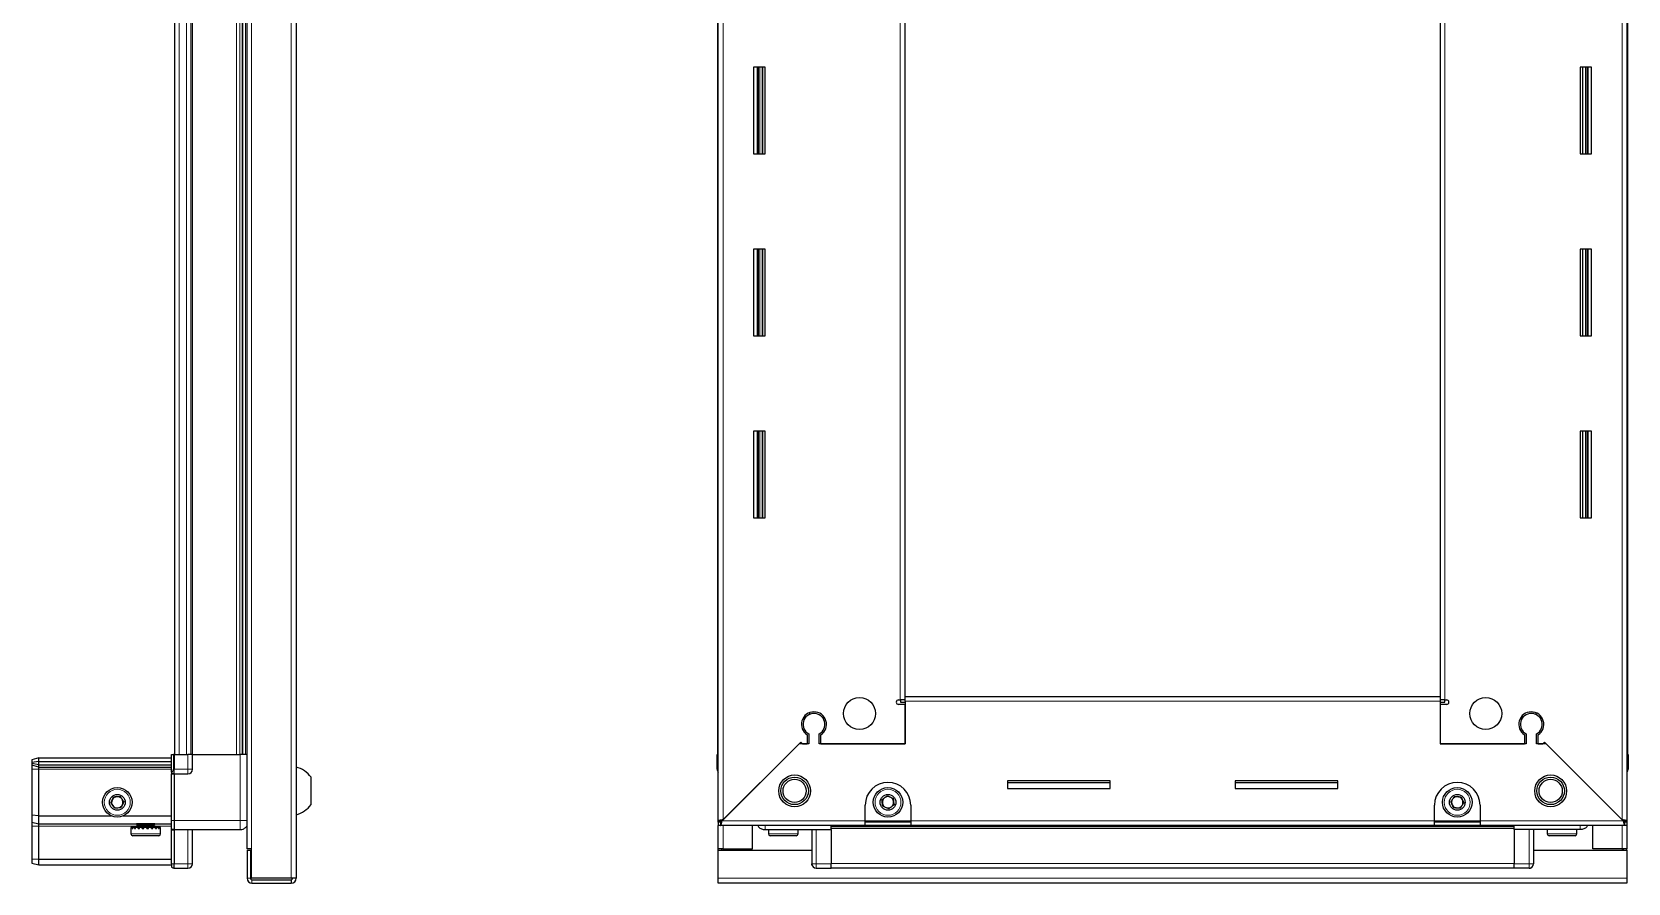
# Model space of a CAD drawing. Header units: millimetres. Extents: x 964 to 2559, y -309 to 1407.
# Drawn here: x 1782 to 2483, y 194 to 568 of the extents above; entities that cross this region are included whole.
import ezdxf

# ---------------------------------------------------------------- set-up
doc = ezdxf.new("R2010")
doc.units = ezdxf.units.MM

msp = doc.modelspace()

# ---------------------------------------------------------------- linework, layer by layer
at = {"color": 8, "linetype": 'Continuous', "lineweight": 18}
for p, q in [((1896.38, 1190.97), (1896.38, 196.17)), ((1878.98, 1178.07), (1878.98, 209.07)), ((2086.01, 1165.22), (2086.01, 221.92)), ((2480.81, 221.92), (2480.81, 1165.22)), ((1847.13, 1136.57), (1847.13, 250.57)), ((1850.33, 1136.57), (1850.33, 250.57)), ((1852.98, 1136.57), (1852.98, 250.57)), ((1872.39, 250.57), (1872.39, 1136.57)), ((1873.8, 1136.57), (1873.8, 250.57)), ((1876.25, 250.57), (1876.25, 1136.57)), ((2163.81, 274.57), (2163.81, 1112.57)), ((2403.01, 1112.57), (2403.01, 274.57)), ((2100.91, 552.57), (2100.91, 514.57)), ((2102.15, 552.57), (2102.15, 514.57)), ((2464.68, 514.57), (2464.68, 552.57)), ((2465.91, 514.57), (2465.91, 552.57)), ((2100.91, 472.57), (2100.91, 434.57)), ((2102.15, 472.57), (2102.15, 434.57)), ((2464.68, 434.57), (2464.68, 472.57)), ((2465.91, 434.57), (2465.91, 472.57)), ((2100.91, 392.57), (2100.91, 354.57)), ((2102.15, 392.57), (2102.15, 354.57)), ((2464.68, 354.57), (2464.68, 392.57)), ((2465.91, 354.57), (2465.91, 392.57)), ((2400.91, 273.97), (2165.91, 273.97)), ((1844.98, 250.57), (1844.65, 250.57)), ((1850.98, 250.57), (1850.98, 244.07)), ((1873.98, 250.57), (1873.98, 221.57)), ((1785.48, 244.07), (1782.48, 244.07)), ((1785.48, 244.07), (1843.78, 244.07)), ((1844.98, 241.87), (1843.78, 241.87)), ((1844.98, 244.07), (1844.65, 244.07)), ((1844.98, 244.07), (1850.98, 244.07)), ((1852.98, 244.07), (1850.98, 244.07)), ((1850.98, 244.07), (1850.98, 242.07)), ((2083.91, 244.07), (2083.41, 244.07)), ((2482.91, 244.07), (2483.41, 244.07)), ((1782.48, 219.07), (1785.48, 219.07)), ((1785.48, 219.07), (1828.48, 219.07)), ((1836.48, 219.07), (1843.78, 219.07)), ((1844.98, 221.57), (1843.78, 221.57)), ((1844.98, 217.37), (1843.78, 217.37)), ((1844.98, 221.57), (1873.98, 221.57)), ((1850.98, 217.57), (1850.98, 202.57)), ((2085.51, 221.42), (2148.41, 221.42)), ((2086.01, 209.07), (2086.01, 219.32)), ((2126.91, 202.57), (2126.91, 217.57)), ((2133.41, 219.31), (2433.41, 219.31)), ((2133.41, 218.07), (2433.41, 218.07)), ((2168.41, 221.42), (2148.41, 221.42)), ((2168.41, 221.42), (2398.41, 221.42)), ((2418.41, 221.42), (2398.41, 221.42)), ((2418.41, 221.42), (2481.31, 221.42)), ((2439.91, 202.57), (2439.91, 217.57)), ((2480.81, 219.32), (2480.81, 209.07)), ((1838.98, 215.67), (1825.98, 215.67)), ((2110.22, 215.67), (2105.91, 215.67)), ((2118.91, 215.67), (2110.22, 215.67)), ((2455.89, 215.67), (2447.91, 215.67)), ((2460.91, 215.67), (2455.89, 215.67)), ((2086.01, 208.57), (2086.01, 209.07)), ((2480.81, 209.07), (2480.81, 208.57)), ((1844.98, 202.57), (1843.78, 202.57)), ((1844.98, 202.57), (1850.98, 202.57)), ((1850.98, 202.57), (1852.98, 202.57)), ((1850.98, 202.57), (1850.98, 200.57)), ((2124.91, 202.57), (2126.91, 202.57)), ((2126.91, 200.57), (2126.91, 202.57)), ((2133.41, 202.57), (2126.91, 202.57)), ((2133.41, 202.72), (2433.41, 202.72)), ((2433.41, 202.57), (2439.91, 202.57)), ((2441.91, 202.57), (2439.91, 202.57)), ((2439.91, 200.57), (2439.91, 202.57)), ((1878.48, 196.17), (1876.98, 196.17)), ((1879.08, 195.57), (1879.08, 194.07)), ((2482.91, 196.17), (2083.91, 196.17))]:
    msp.add_line(p, q, dxfattribs=at)
at = {"color": 7, "linetype": 'Continuous', "lineweight": 25}
for p, q in [((1898.48, 1190.97), (1898.48, 196.17)), ((1876.88, 1178.07), (1876.88, 209.07)), ((2083.91, 221.32), (2083.91, 1165.82)), ((2482.91, 1165.82), (2482.91, 221.32)), ((1845.13, 1136.57), (1845.13, 250.57)), ((1852.33, 1136.57), (1852.33, 250.57)), ((1875.01, 250.57), (1875.01, 1136.57)), ((1875.04, 250.57), (1875.04, 1136.57)), ((1876.83, 1136.57), (1876.83, 250.57)), ((2083.56, 1136.57), (2083.56, 250.57)), ((2483.26, 250.57), (2483.26, 1136.57)), ((2165.91, 276.07), (2165.91, 1111.07)), ((2400.91, 1111.07), (2400.91, 276.07)), ((2104.41, 552.57), (2099.41, 552.57)), ((2099.41, 552.57), (2099.41, 514.57)), ((2101.56, 514.57), (2101.56, 552.57)), ((2103.35, 514.57), (2103.35, 552.57)), ((2103.39, 514.57), (2103.39, 552.57)), ((2104.41, 514.57), (2104.41, 552.57)), ((2462.41, 552.57), (2462.41, 514.57)), ((2467.41, 552.57), (2462.41, 552.57)), ((2463.44, 552.57), (2463.44, 514.57)), ((2463.47, 552.57), (2463.47, 514.57)), ((2465.26, 552.57), (2465.26, 514.57)), ((2467.41, 514.57), (2467.41, 552.57)), ((2099.41, 514.57), (2104.41, 514.57)), ((2462.41, 514.57), (2467.41, 514.57)), ((2104.41, 472.57), (2099.41, 472.57)), ((2099.41, 472.57), (2099.41, 434.57)), ((2101.56, 434.57), (2101.56, 472.57)), ((2103.35, 434.57), (2103.35, 472.57)), ((2103.39, 434.57), (2103.39, 472.57)), ((2104.41, 434.57), (2104.41, 472.57)), ((2462.41, 472.57), (2462.41, 434.57)), ((2467.41, 472.57), (2462.41, 472.57)), ((2463.44, 472.57), (2463.44, 434.57)), ((2463.47, 472.57), (2463.47, 434.57)), ((2465.26, 472.57), (2465.26, 434.57)), ((2467.41, 434.57), (2467.41, 472.57)), ((2099.41, 434.57), (2104.41, 434.57)), ((2462.41, 434.57), (2467.41, 434.57)), ((2104.41, 392.57), (2099.41, 392.57)), ((2099.41, 392.57), (2099.41, 354.57)), ((2101.56, 354.57), (2101.56, 392.57)), ((2103.35, 354.57), (2103.35, 392.57)), ((2103.39, 354.57), (2103.39, 392.57)), ((2104.41, 354.57), (2104.41, 392.57)), ((2462.41, 392.57), (2462.41, 354.57)), ((2467.41, 392.57), (2462.41, 392.57)), ((2463.44, 392.57), (2463.44, 354.57)), ((2463.47, 392.57), (2463.47, 354.57)), ((2465.26, 392.57), (2465.26, 354.57)), ((2467.41, 354.57), (2467.41, 392.57)), ((2099.41, 354.57), (2104.41, 354.57)), ((2462.41, 354.57), (2467.41, 354.57)), ((2163.06, 274.57), (2163.81, 274.57)), ((2165.91, 274.57), (2163.81, 274.57)), ((2163.91, 274.57), (2163.91, 273.57)), ((2163.91, 273.57), (2165.91, 273.57)), ((2165.91, 273.97), (2165.91, 276.07)), ((2165.91, 276.07), (2400.91, 276.07)), ((2165.91, 273.97), (2165.91, 255.32)), ((2400.91, 276.07), (2400.91, 273.97)), ((2403.01, 274.57), (2400.91, 274.57)), ((2400.91, 273.97), (2400.91, 255.32)), ((2400.91, 273.57), (2402.91, 273.57)), ((2402.91, 273.57), (2402.91, 274.57)), ((2403.01, 274.57), (2403.76, 274.57)), ((2123.91, 268.94), (2123.91, 268.18)), ((2165.91, 272.57), (2163.06, 272.57)), ((2165.91, 255.32), (2165.91, 272.57)), ((2400.91, 272.57), (2400.91, 255.32)), ((2403.76, 272.57), (2400.91, 272.57)), ((2442.91, 268.94), (2442.91, 268.18)), ((2123.61, 259.61), (2123.61, 255.32)), ((2128.21, 255.32), (2128.21, 259.61)), ((2438.61, 259.61), (2438.61, 255.32)), ((2443.21, 255.32), (2443.21, 259.61)), ((2119.41, 255.32), (2085.51, 221.42)), ((2086.01, 221.92), (2120.11, 256.02)), ((2123.61, 255.32), (2119.41, 255.32)), ((2120.11, 256.02), (2120.81, 255.32)), ((2120.81, 255.32), (2122.91, 255.32)), ((2122.91, 259.21), (2122.91, 255.32)), ((2165.91, 255.32), (2128.21, 255.32)), ((2128.91, 255.32), (2128.91, 259.21)), ((2128.91, 255.32), (2165.91, 255.32)), ((2438.61, 255.32), (2400.91, 255.32)), ((2400.91, 255.32), (2437.91, 255.32)), ((2437.91, 259.21), (2437.91, 255.32)), ((2447.41, 255.32), (2443.21, 255.32)), ((2443.91, 255.32), (2443.91, 259.21)), ((2443.91, 255.32), (2446.01, 255.32)), ((2446.01, 255.32), (2446.71, 256.02)), ((2446.71, 256.02), (2480.81, 221.92)), ((2481.31, 221.42), (2447.41, 255.32)), ((1785.48, 249.07), (1782.48, 248.27)), ((1782.48, 248.27), (1782.48, 247.12)), ((1785.48, 247.57), (1782.48, 247.12)), ((1782.48, 247.12), (1782.48, 246.62)), ((1785.48, 246.07), (1782.48, 246.62)), ((1782.48, 246.62), (1782.48, 245.87)), ((1785.48, 245.07), (1782.48, 245.87)), ((1782.48, 245.87), (1782.48, 244.07)), ((1785.48, 247.57), (1785.48, 249.07)), ((1785.48, 249.07), (1843.78, 249.07)), ((1785.48, 247.57), (1843.78, 247.57)), ((1785.48, 246.07), (1785.48, 247.57)), ((1785.48, 246.07), (1843.78, 246.07)), ((1785.48, 245.07), (1785.48, 246.07)), ((1843.78, 242.75), (1843.78, 250.57)), ((1843.78, 250.57), (1844.65, 250.57)), ((1844.65, 250.57), (1844.65, 250.57)), ((1844.65, 250.57), (1844.65, 244.07)), ((1844.98, 250.57), (1844.65, 250.57)), ((1844.98, 250.57), (1844.98, 244.07)), ((1844.98, 250.57), (1844.98, 250.57)), ((1844.98, 250.57), (1844.98, 244.07)), ((1844.98, 250.57), (1850.98, 250.57)), ((1852.98, 250.57), (1850.98, 250.57)), ((1852.98, 244.07), (1852.98, 250.57)), ((1852.98, 250.57), (1873.98, 250.57)), ((2083.41, 244.07), (2083.41, 250.57)), ((2083.41, 250.57), (2083.41, 250.57)), ((2083.41, 250.57), (2083.41, 250.57)), ((2083.41, 250.57), (2083.41, 244.07)), ((2083.91, 250.57), (2083.41, 250.57)), ((2482.91, 250.57), (2483.41, 250.57)), ((2483.41, 250.57), (2483.41, 250.57)), ((2483.41, 244.07), (2483.41, 250.57)), ((2483.41, 250.57), (2483.41, 244.07)), ((1782.48, 244.07), (1782.48, 223.9)), ((1785.48, 245.07), (1843.78, 245.07)), ((1785.48, 244.07), (1785.48, 245.07)), ((1785.48, 223.57), (1785.48, 244.07)), ((1843.78, 242.75), (1843.78, 242.07)), ((1844.98, 242.07), (1843.78, 242.07)), ((1843.78, 241.87), (1843.78, 242.07)), ((1843.78, 221.57), (1843.78, 241.87)), ((1844.98, 242.07), (1844.98, 244.07)), ((1844.98, 242.07), (1844.98, 241.87)), ((1844.98, 242.07), (1850.98, 242.07)), ((1844.98, 241.87), (1844.98, 221.57)), ((1905.08, 228.57), (1905.08, 240.57)), ((2083.91, 242.75), (2083.91, 242.75)), ((2255.91, 239.07), (2210.91, 239.07)), ((2210.91, 239.07), (2210.91, 235.57)), ((2210.91, 238.32), (2255.91, 238.32)), ((2255.91, 235.57), (2255.91, 239.07)), ((2355.91, 239.07), (2310.91, 239.07)), ((2310.91, 239.07), (2310.91, 235.57)), ((2310.91, 238.32), (2355.91, 238.32)), ((2355.91, 235.57), (2355.91, 239.07)), ((2210.91, 235.57), (2255.91, 235.57)), ((2310.91, 235.57), (2355.91, 235.57)), ((2148.41, 221.42), (2148.41, 228.32)), ((2168.41, 228.32), (2168.41, 221.42)), ((2398.41, 221.42), (2398.41, 228.32)), ((2418.41, 228.32), (2418.41, 221.42)), ((1785.48, 223.57), (1782.48, 223.9)), ((1782.48, 223.9), (1782.48, 220.87)), ((1782.48, 220.87), (1785.48, 220.07)), ((1782.48, 220.87), (1782.48, 219.07)), ((1782.48, 219.07), (1782.48, 204.73)), ((1785.48, 223.57), (1817.48, 223.57)), ((1785.48, 220.07), (1785.48, 223.57)), ((1785.48, 220.07), (1843.78, 220.07)), ((1785.48, 219.07), (1785.48, 220.07)), ((1785.48, 204.57), (1785.48, 219.07)), ((1822.48, 223.57), (1843.78, 223.57)), ((1825.98, 218.57), (1825.98, 215.67)), ((1826, 218.57), (1825.98, 218.57)), ((1826, 218.07), (1826, 218.57)), ((1826.1, 218.57), (1826, 218.57)), ((1826, 218.07), (1826.1, 218.07)), ((1826.1, 218.07), (1826.1, 218.57)), ((1826.47, 218.57), (1826.1, 218.57)), ((1826.47, 218.07), (1826.47, 218.57)), ((1826.79, 218.57), (1826.47, 218.57)), ((1826.47, 218.07), (1826.79, 218.07)), ((1826.79, 218.07), (1826.79, 218.57)), ((1827.53, 218.57), (1826.79, 218.57)), ((1827.53, 218.07), (1827.53, 218.57)), ((1828.04, 218.57), (1827.53, 218.57)), ((1827.53, 218.07), (1828.04, 218.07)), ((1828.04, 218.07), (1828.04, 218.57)), ((1829.07, 218.57), (1828.04, 218.57)), ((1828.08, 218.67), (1828.08, 218.57)), ((1836.88, 218.67), (1828.08, 218.67)), ((1828.48, 220.07), (1828.48, 220.04)), ((1828.48, 220.04), (1829.17, 219.55)), ((1836.48, 220.04), (1828.48, 220.04)), ((1829.17, 219.55), (1828.48, 219.07)), ((1836.48, 219.07), (1828.48, 219.07)), ((1829.07, 218.07), (1829.07, 218.57)), ((1829.72, 218.57), (1829.07, 218.57)), ((1829.07, 218.07), (1829.72, 218.07)), ((1835.79, 219.55), (1829.17, 219.55)), ((1829.72, 218.07), (1829.72, 218.57)), ((1830.95, 218.57), (1829.72, 218.57)), ((1830.95, 218.07), (1830.95, 218.57)), ((1831.44, 218.57), (1830.95, 218.57)), ((1830.95, 218.07), (1831.68, 218.07)), ((1831.44, 218.07), (1831.44, 218.57)), ((1831.68, 218.07), (1831.68, 218.57)), ((1832.98, 218.57), (1831.68, 218.57)), ((1832.98, 218.07), (1832.98, 218.57)), ((1832.98, 218.07), (1833.71, 218.07)), ((1833.31, 218.07), (1833.31, 218.57)), ((1833.71, 218.57), (1833.31, 218.57)), ((1833.71, 218.07), (1833.71, 218.57)), ((1834.95, 218.57), (1833.71, 218.57)), ((1834.95, 218.07), (1834.95, 218.57)), ((1835.62, 218.57), (1834.95, 218.57)), ((1834.95, 218.07), (1835.62, 218.07)), ((1835.62, 218.07), (1835.62, 218.57)), ((1836.69, 218.57), (1835.62, 218.57)), ((1835.79, 219.55), (1836.48, 220.04)), ((1836.48, 219.07), (1835.79, 219.55)), ((1836.48, 220.04), (1836.48, 220.07)), ((1836.69, 218.07), (1836.69, 218.57)), ((1837.23, 218.57), (1836.69, 218.57)), ((1836.69, 218.07), (1837.23, 218.07)), ((1836.88, 218.57), (1836.88, 218.67)), ((1837.23, 218.07), (1837.23, 218.57)), ((1838.02, 218.57), (1837.23, 218.57)), ((1838.02, 218.07), (1838.02, 218.57)), ((1838.37, 218.57), (1838.02, 218.57)), ((1838.02, 218.07), (1838.37, 218.07)), ((1838.37, 218.07), (1838.37, 218.57)), ((1838.8, 218.57), (1838.37, 218.57)), ((1838.8, 218.07), (1838.8, 218.57)), ((1838.93, 218.57), (1838.8, 218.57)), ((1838.8, 218.07), (1838.93, 218.07)), ((1838.93, 218.07), (1838.93, 218.57)), ((1838.98, 218.57), (1838.93, 218.57)), ((1838.98, 215.67), (1838.98, 218.57)), ((1843.78, 217.57), (1843.78, 221.57)), ((1844.98, 217.57), (1843.78, 217.57)), ((1843.78, 217.37), (1843.78, 217.57)), ((1843.78, 202.57), (1843.78, 217.37)), ((1844.98, 221.57), (1844.98, 217.57)), ((1844.98, 217.57), (1844.98, 217.37)), ((1844.98, 217.57), (1873.98, 217.57)), ((1844.98, 217.37), (1844.98, 202.57)), ((1844.98, 217.37), (1844.98, 202.57)), ((1852.98, 202.57), (1852.98, 217.57)), ((2083.91, 220.82), (2083.91, 221.32)), ((2085.41, 221.32), (2083.91, 221.32)), ((2083.91, 220.82), (2083.91, 219.32)), ((2084.91, 220.82), (2083.91, 220.82)), ((2083.91, 209.07), (2083.91, 219.32)), ((2084.91, 219.32), (2083.91, 219.32)), ((2084.91, 220.82), (2084.91, 219.32)), ((2148.41, 219.32), (2084.91, 219.32)), ((2098.91, 209.07), (2098.91, 219.32)), ((2104.41, 217.57), (2133.41, 217.57)), ((2105.91, 217.57), (2105.91, 215.67)), ((2118.91, 215.67), (2118.91, 217.57)), ((2124.91, 217.57), (2124.91, 202.57)), ((2433.41, 218.72), (2133.41, 218.72)), ((2133.41, 217.57), (2133.41, 218.07)), ((2133.41, 217.57), (2133.41, 202.57)), ((2148.41, 219.32), (2148.41, 221.42)), ((2168.41, 220.82), (2148.41, 220.82)), ((2168.41, 219.32), (2148.41, 219.32)), ((2168.41, 221.42), (2168.41, 219.32)), ((2398.41, 219.32), (2168.41, 219.32)), ((2398.41, 219.32), (2398.41, 221.42)), ((2418.41, 220.82), (2398.41, 220.82)), ((2418.41, 219.32), (2398.41, 219.32)), ((2418.41, 221.42), (2418.41, 219.32)), ((2481.91, 219.32), (2418.41, 219.32)), ((2433.41, 217.57), (2433.41, 218.07)), ((2462.41, 217.57), (2433.41, 217.57)), ((2433.41, 217.57), (2433.41, 202.57)), ((2441.91, 217.57), (2441.91, 202.57)), ((2447.91, 217.57), (2447.91, 215.67)), ((2460.91, 215.67), (2460.91, 217.57)), ((2467.91, 209.07), (2467.91, 219.32)), ((2481.41, 221.32), (2482.91, 221.32)), ((2481.91, 220.82), (2481.91, 219.32)), ((2482.91, 220.82), (2481.91, 220.82)), ((2482.91, 219.32), (2481.91, 219.32)), ((2482.91, 221.32), (2482.91, 220.82)), ((2482.91, 220.82), (2482.91, 219.32)), ((2482.91, 219.32), (2482.91, 209.07)), ((1838.18, 214.87), (1826.78, 214.87)), ((2110.49, 214.87), (2106.71, 214.87)), ((2118.11, 214.87), (2110.49, 214.87)), ((2455.71, 214.87), (2448.71, 214.87)), ((2460.11, 214.87), (2455.71, 214.87)), ((1782.48, 204.73), (1785.48, 204.57)), ((1782.48, 204.73), (1782.48, 202.87)), ((1785.48, 204.57), (1843.78, 204.57)), ((1785.48, 202.07), (1785.48, 204.57)), ((1878.98, 209.07), (1876.88, 209.07)), ((1876.98, 208.57), (1878.48, 208.57)), ((1876.98, 208.57), (1876.98, 196.17)), ((1878.48, 208.57), (1878.48, 196.17)), ((1878.98, 196.17), (1878.98, 209.07)), ((2086.01, 209.07), (2083.91, 209.07)), ((2083.91, 208.57), (2083.91, 209.07)), ((2083.91, 208.57), (2124.91, 208.57)), ((2083.91, 196.17), (2083.91, 208.57)), ((2085.41, 208.57), (2085.41, 209.07)), ((2086.01, 209.07), (2098.91, 209.07)), ((2441.91, 208.57), (2482.91, 208.57)), ((2480.81, 209.07), (2467.91, 209.07)), ((2482.91, 209.07), (2480.81, 209.07)), ((2481.41, 208.57), (2481.41, 209.07)), ((2482.91, 208.57), (2482.91, 209.07)), ((2482.91, 208.57), (2482.91, 196.17)), ((1782.48, 202.87), (1785.48, 202.07)), ((1785.48, 202.07), (1843.78, 202.07)), ((1843.78, 202.57), (1843.78, 201.07)), ((1843.78, 201.07), (1844.65, 200.57)), ((1844.98, 200.57), (1844.65, 200.57)), ((1844.98, 200.57), (1844.98, 202.57)), ((1844.98, 200.57), (1850.98, 200.57)), ((2124.91, 202.57), (2124.91, 202.57)), ((2126.91, 200.57), (2133.41, 200.57)), ((2126.91, 200.57), (2133.41, 200.57)), ((2133.41, 200.57), (2133.41, 202.57)), ((2133.41, 200.72), (2433.41, 200.72)), ((2133.41, 200.57), (2133.41, 200.57)), ((2433.41, 200.57), (2433.41, 202.57)), ((2439.91, 200.57), (2433.41, 200.57)), ((2433.41, 200.57), (2433.41, 200.57)), ((2433.41, 200.57), (2433.41, 200.57)), ((2439.91, 200.57), (2433.41, 200.57)), ((2441.23, 201.07), (2441.24, 201.07)), ((1896.38, 196.17), (1878.98, 196.17)), ((1879.08, 195.57), (1896.38, 195.57)), ((1879.08, 194.07), (1896.38, 194.07)), ((1898.48, 196.17), (1896.38, 196.17)), ((1896.38, 195.57), (1896.38, 194.07)), ((2083.91, 194.07), (2083.91, 196.17)), ((2482.91, 194.07), (2083.91, 194.07)), ((2482.91, 196.17), (2482.91, 194.07))]:
    msp.add_line(p, q, dxfattribs=at)
at = {"color": 7, "linetype": 'Continuous', "lineweight": 25, "flags": 128}
msp.add_lwpolyline([(2125.06, 201.82), (2124.95, 202.18), (2124.91, 202.57)], dxfattribs=at)
at = {"color": 7, "linetype": 'Continuous', "lineweight": 25}
for centre, radius in [((2145.91, 268.57), 7), ((2420.91, 268.57), 7), ((2117.41, 234.57), 7), ((2117.41, 234.57), 6.03), ((2117.41, 234.57), 5.1), ((2449.41, 234.57), 7), ((2449.41, 234.57), 6.03), ((2449.41, 234.57), 5.1), ((1819.98, 229.57), 6.5), ((1819.98, 229.57), 3.46), ((2158.41, 229.57), 6.5), ((2158.41, 229.57), 3.46), ((2408.41, 229.57), 6.5), ((2408.41, 229.57), 3.46)]:
    msp.add_circle(centre, radius, dxfattribs=at)
at = {"color": 8, "linetype": 'Continuous', "lineweight": 18}
for centre in [(1819.98, 229.57), (2158.41, 229.57), (2408.41, 229.57)]:
    msp.add_circle(centre, 5.7, dxfattribs=at)
at = {"color": 7, "linetype": 'Continuous', "lineweight": 25}
for centre, radius, start, end in [((2163.06, 273.57), 1, 90, 270), ((2403.76, 273.57), 1, 270, 90), ((2125.91, 263.82), 5.5, 303.05573, 236.94427), ((2125.91, 263.82), 4.8, 298.63099, 241.36901), ((2440.91, 263.82), 5.5, 303.05573, 236.94427), ((2440.91, 263.82), 4.8, 298.63099, 241.36901), ((1850.98, 244.07), 2, 270, 0), ((1895.46, 233.55), 11.91, 36.1266, 75.29965), ((2085.41, 244.07), 2, 180, 199.56674), ((2085.41, 244.07), 2, 180, 221.39416), ((2085.41, 244.07), 2, 213.78451, 221.40962), ((2158.41, 228.32), 10, 90, 180), ((2158.41, 228.32), 10, 0, 90), ((2408.41, 228.32), 10, 90, 180), ((2408.41, 228.32), 10, 0, 90), ((2481.41, 244.07), 2, 318.59038, 0), ((1819.98, 229.57), 2.5, 95.91157, 155.91157), ((1819.98, 229.57), 2.5, 35.91157, 95.91157), ((2158.41, 229.57), 2.5, 127.47401, 187.47401), ((2158.41, 229.57), 2.5, 67.47401, 127.47401), ((2158.41, 229.57), 2.5, 7.47401, 67.47401), ((2408.41, 229.57), 2.5, 87.04236, 147.04236), ((2408.41, 229.57), 2.5, 27.04236, 87.04236), ((1819.98, 229.57), 2.5, 155.91157, 215.91157), ((1819.98, 229.57), 2.5, 215.91157, 275.91157), ((1819.98, 229.57), 2.5, 275.91157, 335.91157), ((1819.98, 229.57), 2.5, 335.91157, 35.91157), ((1895.46, 235.6), 11.91, 284.70035, 323.8734), ((2158.41, 229.57), 2.5, 187.47401, 247.47401), ((2158.41, 229.57), 2.5, 247.47401, 307.47401), ((2158.41, 229.57), 2.5, 307.47401, 7.47401), ((2408.41, 229.57), 2.5, 147.04236, 207.04236), ((2408.41, 229.57), 2.5, 207.04236, 267.04236), ((2408.41, 229.57), 2.5, 267.04236, 327.04236), ((2408.41, 229.57), 2.5, 327.04236, 27.04236), ((1828.08, 219.07), 0.4, 270, 360), ((1836.88, 219.07), 0.4, 180, 270), ((2124.71, 217.37), 0.2, 0, 90), ((2442.11, 217.37), 0.2, 90, 180), ((1826.78, 215.67), 0.8, 180, 270), ((1838.18, 215.67), 0.8, 270, 360), ((2106.71, 215.67), 0.8, 180, 270), ((2118.11, 215.67), 0.8, 270, 360), ((2448.71, 215.67), 0.8, 180, 270), ((2460.11, 215.67), 0.8, 270, 360), ((1850.98, 202.57), 2, 270, 0), ((2126.91, 202.57), 2, 180, 270), ((2439.91, 202.57), 2, 270, 0), ((2439.91, 202.57), 2, 270, 288.58003), ((2439.91, 202.57), 2, 303.94202, 311.40962), ((1879.08, 196.17), 2.1, 180, 270), ((1879.08, 196.17), 0.6, 180, 270), ((1896.38, 196.17), 2.1, 270, 0), ((1896.38, 196.17), 0.6, 270, 0)]:
    msp.add_arc(centre, radius, start, end, dxfattribs=at)
msp.add_ellipse((1841.19, 244.07), major_axis=(3.46, 0), ratio=0.57735, start_param=5.560451, end_param=6.283185, dxfattribs=at)
for points, knots in [([(1876.83, 250.57), (1876.8, 250.57), (1876.58, 250.57), (1875.86, 250.57), (1874.89, 250.57), (1874.24, 250.57), (1873.98, 250.57)], [0, 0, 0, 0, 0.071707, 0.420979, 0.770251, 1, 1, 1, 1]), ([(1817.11, 229.27), (1817.32, 229.74), (1817.72, 230.63), (1818.11, 231.5), (1818.29, 231.91)], [0, 0, 0, 0, 0.5346859, 1, 1, 1, 1]), ([(1818.29, 231.91), (1818.63, 231.94), (1819.45, 232.03), (1820.44, 232.13), (1821.04, 232.19), (1821.16, 232.21)], [0, 0, 0, 0, 0.362901, 0.866875, 1, 1, 1, 1]), ([(1821.16, 232.21), (1821.46, 231.79), (1822.03, 231.01), (1822.59, 230.23), (1822.85, 229.87)], [0, 0, 0, 0, 0.534686, 1, 1, 1, 1]), ([(2155.75, 230.68), (2155.85, 230.75), (2156.32, 231.12), (2157.11, 231.72), (2157.76, 232.22), (2158.04, 232.43)], [0, 0, 0, 0, 0.1331247, 0.6370994, 1, 1, 1, 1]), ([(2158.04, 232.43), (2158.51, 232.24), (2159.4, 231.87), (2160.29, 231.5), (2160.7, 231.33)], [0, 0, 0, 0, 0.534686, 1, 1, 1, 1]), ([(2160.7, 231.33), (2160.77, 230.82), (2160.9, 229.86), (2161.02, 228.91), (2161.08, 228.47)], [0, 0, 0, 0, 0.534686, 1, 1, 1, 1]), ([(2405.53, 229.72), (2405.81, 230.15), (2406.33, 230.96), (2406.86, 231.77), (2407.1, 232.14)], [0, 0, 0, 0, 0.534686, 1, 1, 1, 1]), ([(2407.1, 232.14), (2407.22, 232.14), (2407.82, 232.1), (2408.82, 232.05), (2409.64, 232.01), (2409.98, 231.99)], [0, 0, 0, 0, 0.133125, 0.637099, 1, 1, 1, 1]), ([(2409.98, 231.99), (2410.22, 231.53), (2410.66, 230.67), (2411.09, 229.82), (2411.3, 229.42)], [0, 0, 0, 0, 0.534686, 1, 1, 1, 1]), ([(1818.81, 226.94), (1818.5, 227.35), (1817.94, 228.13), (1817.37, 228.91), (1817.11, 229.27)], [0, 0, 0, 0, 0.534686, 1, 1, 1, 1]), ([(1821.68, 227.23), (1821.55, 227.22), (1820.96, 227.16), (1819.97, 227.06), (1819.15, 226.97), (1818.81, 226.94)], [0, 0, 0, 0, 0.133125, 0.637099, 1, 1, 1, 1]), ([(1822.85, 229.87), (1822.64, 229.4), (1822.25, 228.52), (1821.86, 227.64), (1821.68, 227.23)], [0, 0, 0, 0, 0.534686, 1, 1, 1, 1]), ([(2156.12, 227.81), (2156.05, 228.33), (2155.93, 229.28), (2155.8, 230.23), (2155.75, 230.68)], [0, 0, 0, 0, 0.5346859, 1, 1, 1, 1]), ([(2158.79, 226.71), (2158.31, 226.91), (2157.42, 227.28), (2156.53, 227.64), (2156.12, 227.81)], [0, 0, 0, 0, 0.534686, 1, 1, 1, 1]), ([(2161.08, 228.47), (2160.81, 228.26), (2160.15, 227.75), (2159.36, 227.15), (2158.89, 226.78), (2158.79, 226.71)], [0, 0, 0, 0, 0.362901, 0.866875, 1, 1, 1, 1]), ([(2406.84, 227.15), (2406.61, 227.61), (2406.17, 228.47), (2405.73, 229.32), (2405.53, 229.72)], [0, 0, 0, 0, 0.534686, 1, 1, 1, 1]), ([(2409.72, 227), (2409.38, 227.02), (2408.56, 227.06), (2407.56, 227.11), (2406.97, 227.14), (2406.84, 227.15)], [0, 0, 0, 0, 0.362901, 0.866875, 1, 1, 1, 1]), ([(2411.3, 229.42), (2411.01, 228.99), (2410.49, 228.18), (2409.97, 227.37), (2409.72, 227)], [0, 0, 0, 0, 0.5346859, 1, 1, 1, 1]), ([(1873.98, 217.57), (1874.42, 217.62), (1875.1, 217.69), (1875.91, 218.13), (1876.47, 218.56), (1876.75, 218.94), (1876.88, 219.12)], [0, 0, 0, 0, 0.384298, 0.591173, 0.802437, 1, 1, 1, 1]), ([(2086.01, 221.92), (2085.76, 221.88), (2085.27, 221.79), (2084.62, 221.65), (2084.16, 221.52), (2083.94, 221.41), (2083.92, 221.34), (2083.91, 221.32)], [0, 0, 0, 0, 0.230255, 0.448522, 0.666786, 0.88505, 1, 1, 1, 1]), ([(2084.91, 219.32), (2084.96, 219.35), (2085.05, 219.4), (2085.18, 219.79), (2085.31, 220.35), (2085.42, 220.93), (2085.49, 221.3), (2085.51, 221.42)], [0, 0, 0, 0, 0.230255, 0.448522, 0.666786, 0.88505, 1, 1, 1, 1]), ([(2101.2, 219.32), (2101.32, 219.12), (2101.7, 218.47), (2102.86, 217.76), (2103.89, 217.63), (2104.41, 217.57)], [0, 0, 0, 0, 0.18225, 0.591125, 1, 1, 1, 1]), ([(2133.41, 217.57), (2133.41, 217.61), (2133.41, 217.68), (2133.41, 218.3), (2133.41, 218.86), (2133.41, 219.24), (2133.41, 219.25)], [0, 0, 0, 0, 0.330267, 0.660534, 0.990802, 1, 1, 1, 1]), ([(2433.41, 217.57), (2433.41, 217.61), (2433.41, 217.68), (2433.41, 218.3), (2433.41, 218.86), (2433.41, 219.24), (2433.41, 219.25)], [0, 0, 0, 0, 0.3302672, 0.6605344, 0.9908016, 1, 1, 1, 1]), ([(2465.63, 219.32), (2465.51, 219.12), (2465.12, 218.47), (2463.97, 217.76), (2462.93, 217.63), (2462.41, 217.57)], [0, 0, 0, 0, 0.18225, 0.591125, 1, 1, 1, 1]), ([(2482.91, 221.32), (2482.89, 221.37), (2482.83, 221.46), (2482.44, 221.59), (2481.88, 221.72), (2481.3, 221.83), (2480.94, 221.9), (2480.81, 221.92)], [0, 0, 0, 0, 0.230255, 0.448522, 0.666786, 0.88505, 1, 1, 1, 1]), ([(2481.31, 221.42), (2481.36, 221.17), (2481.45, 220.67), (2481.58, 220.03), (2481.71, 219.57), (2481.82, 219.35), (2481.89, 219.33), (2481.91, 219.32)], [0, 0, 0, 0, 0.230255, 0.448522, 0.666786, 0.88505, 1, 1, 1, 1])]:
    msp.add_open_spline(points, degree=3, knots=knots, dxfattribs=at)
at = {"color": 8, "linetype": 'Continuous', "lineweight": 18}
for points, knots in [([(1873.98, 221.57), (1874.42, 221.57), (1875.1, 221.57), (1875.91, 221.57), (1876.47, 221.57), (1876.75, 221.57), (1876.88, 221.57)], [0, 0, 0, 0, 0.384298, 0.591173, 0.802437, 1, 1, 1, 1]), ([(2104.41, 217.57), (2104.41, 217.62), (2104.41, 217.69), (2104.41, 218.13), (2104.41, 218.58), (2104.41, 218.99), (2104.41, 219.27), (2104.41, 219.32)], [0, 0, 0, 0, 0.359753, 0.553414, 0.751185, 0.948956, 1, 1, 1, 1]), ([(2462.41, 217.57), (2462.41, 217.62), (2462.41, 217.69), (2462.41, 218.13), (2462.41, 218.58), (2462.41, 218.99), (2462.41, 219.27), (2462.41, 219.32)], [0, 0, 0, 0, 0.359753, 0.553414, 0.751185, 0.948956, 1, 1, 1, 1])]:
    msp.add_open_spline(points, degree=3, knots=knots, dxfattribs=at)
msp.add_open_spline([(1873.98, 221.57), (1873.98, 221.05), (1873.98, 220), (1873.98, 218.68), (1873.98, 217.75), (1873.98, 217.63), (1873.98, 217.57)], degree=3, dxfattribs=at)
at = {"color": 7, "linetype": 'Continuous', "lineweight": 25}
for points in [[(2084.91, 220.82), (2084.96, 220.83), (2085.06, 220.85), (2085.21, 220.99), (2085.36, 221.19), (2085.46, 221.34), (2085.51, 221.42)], [(2086.01, 221.92), (2085.93, 221.87), (2085.78, 221.77), (2085.58, 221.62), (2085.44, 221.47), (2085.42, 221.37), (2085.41, 221.32)], [(2481.41, 221.32), (2481.4, 221.37), (2481.39, 221.47), (2481.25, 221.62), (2481.05, 221.77), (2480.89, 221.87), (2480.81, 221.92)], [(2481.31, 221.42), (2481.36, 221.34), (2481.46, 221.19), (2481.61, 220.99), (2481.76, 220.85), (2481.86, 220.83), (2481.91, 220.82)]]:
    msp.add_open_spline(points, degree=3, dxfattribs=at)

doc.saveas('drawing.dxf')
